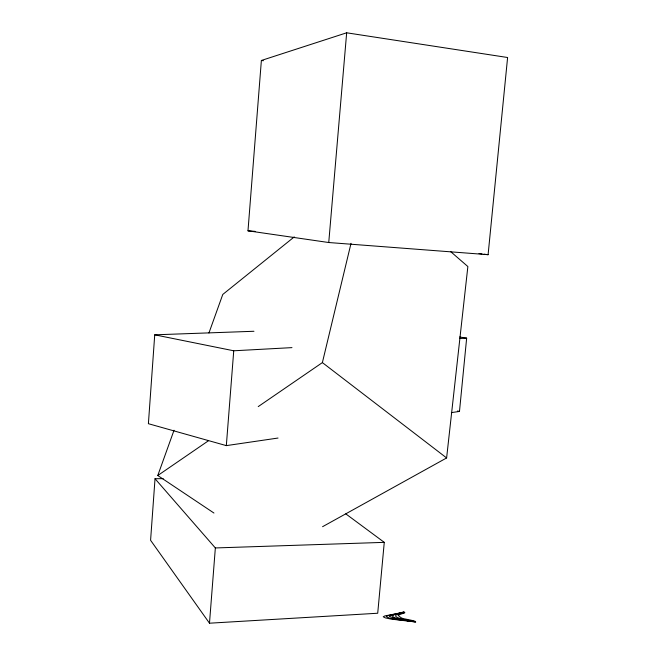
<?xml version="1.0" encoding="UTF-8"?>
<svg xmlns="http://www.w3.org/2000/svg" width="656" height="656" viewBox="0 0 656 656"><rect width="100%" height="100%" fill="white"/><g stroke="black" fill="none" stroke-linecap="round" stroke-linejoin="round"><path stroke-width="0.98" d="M253.962 331.272L154.734 334.822L148.395 423.702L226.328 445.621L278.029 438.044M163.18 478.659L155.029 478.724L150.585 540.282L209.485 623.2L377.717 613.237L384.268 542.356L345.786 513.861M209.485 623.2L215.348 547.949L155.029 478.724M226.328 445.621L233.741 350.788L291.969 347.623M247.984 230.814L261.375 60.467L346.663 32.8L507.605 57.507L488.097 254.692L328.746 242.523L247.984 230.814L255.094 231.363M328.746 242.523L346.663 32.8M451.369 412.616L459.479 411.427L466.654 338.135L459.602 336.995M322.58 526.694L446.613 457.945L467.867 266.541L450.852 251.789M258.226 406.605L322.383 362.596L351.026 243.319M213.954 513.041L157.776 475.518L174.029 430.254M208.944 332.977L222.769 294.454L294.257 236.898M157.776 475.518L208.428 440.775M404.85 612.753L403.711 613.18A83.361 27.946 5.6 0 1 400.947 614.098L398.077 615.312L400.939 617.624A12.874 4.502 7.2 0 0 403.178 618.616C442.324 625.996 370.402 617.378 399.857 613.639A104.271 34.309 5.4 0 0 404.457 612.417M404.654 612.589C385.211 615.648 401.997 619.444 410.451 620.748M404.252 612.245L390.927 615.361L389.32 616.402L395.929 618.846L412.616 621.371M404.055 612.081L387.343 615.787L386.286 616.591L389.098 618.009L394.633 619.256L415.322 621.642L410.221 620.937M459.503 338.521L466.654 338.135M215.348 547.949L384.268 542.356M412.148 621.503L415.74 621.995L391.197 619.125L385.384 617.895L383.219 616.771L384.924 615.894L397.265 613.532A98.925 32.587 5.4 0 0 403.858 611.909M478.995 253.544L482.029 253.921M484.054 254.184L488.097 254.692M261.375 60.467L263.392 60.746M154.734 334.822L233.741 350.788M457.486 411L459.479 411.427M322.383 362.596L446.613 457.945"/></g></svg>
